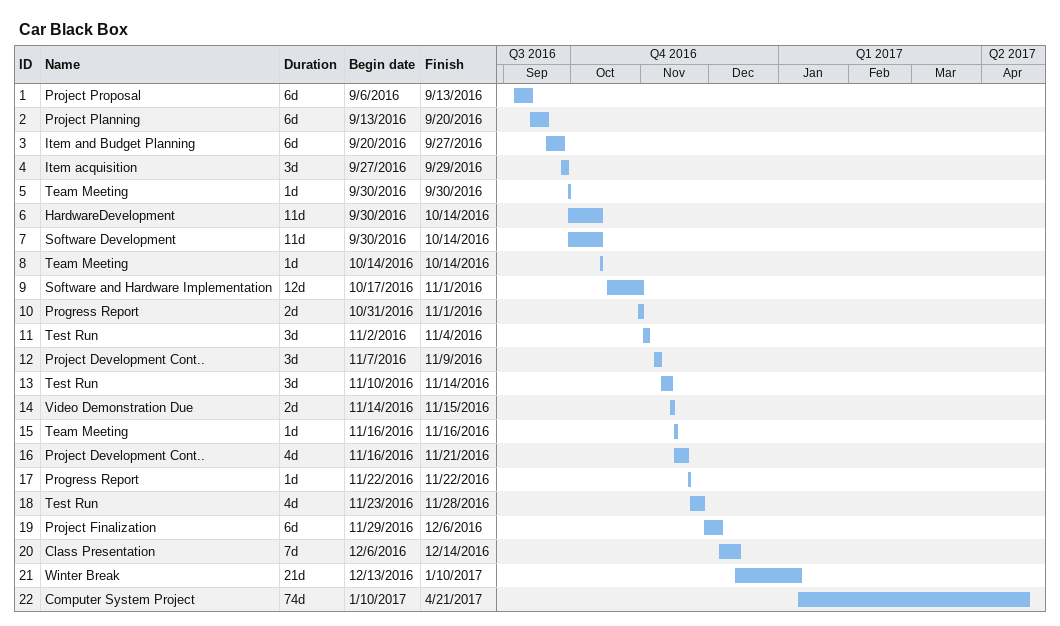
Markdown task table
Car Black Box

| ID | Task | Duration | Start | Finish |
|---|---|---|---|---|
| 1 | Project Proposal | 6d | 2016-09-06 | 2016-09-13 |
| 2 | Project Planning | 6d | 2016-09-13 | 2016-09-20 |
| 3 | Item and Budget Planning | 6d | 2016-09-20 | 2016-09-27 |
| 4 | Item acquisition | 3d | 2016-09-27 | 2016-09-29 |
| 5 | Team Meeting | 1d | 2016-09-30 | 2016-09-30 |
| 6 | HardwareDevelopment | 11d | 2016-09-30 | 2016-10-14 |
| 7 | Software Development | 11d | 2016-09-30 | 2016-10-14 |
| 8 | Team Meeting | 1d | 2016-10-14 | 2016-10-14 |
| 9 | Software and Hardware Implementation | 12d | 2016-10-17 | 2016-11-01 |
| 10 | Progress Report | 2d | 2016-10-31 | 2016-11-01 |
| 11 | Test Run | 3d | 2016-11-02 | 2016-11-04 |
| 12 | Project Development Cont.. | 3d | 2016-11-07 | 2016-11-09 |
| 13 | Test Run | 3d | 2016-11-10 | 2016-11-14 |
| 14 | Video Demonstration Due | 2d | 2016-11-14 | 2016-11-15 |
| 15 | Team Meeting | 1d | 2016-11-16 | 2016-11-16 |
| 16 | Project Development Cont.. | 4d | 2016-11-16 | 2016-11-21 |
| 17 | Progress Report | 1d | 2016-11-22 | 2016-11-22 |
| 18 | Test Run | 4d | 2016-11-23 | 2016-11-28 |
| 19 | Project Finalization | 6d | 2016-11-29 | 2016-12-06 |
| 20 | Class Presentation | 7d | 2016-12-06 | 2016-12-14 |
| 21 | Winter Break | 21d | 2016-12-13 | 2017-01-10 |
| 22 | Computer System Project | 74d | 2017-01-10 | 2017-04-21 |
